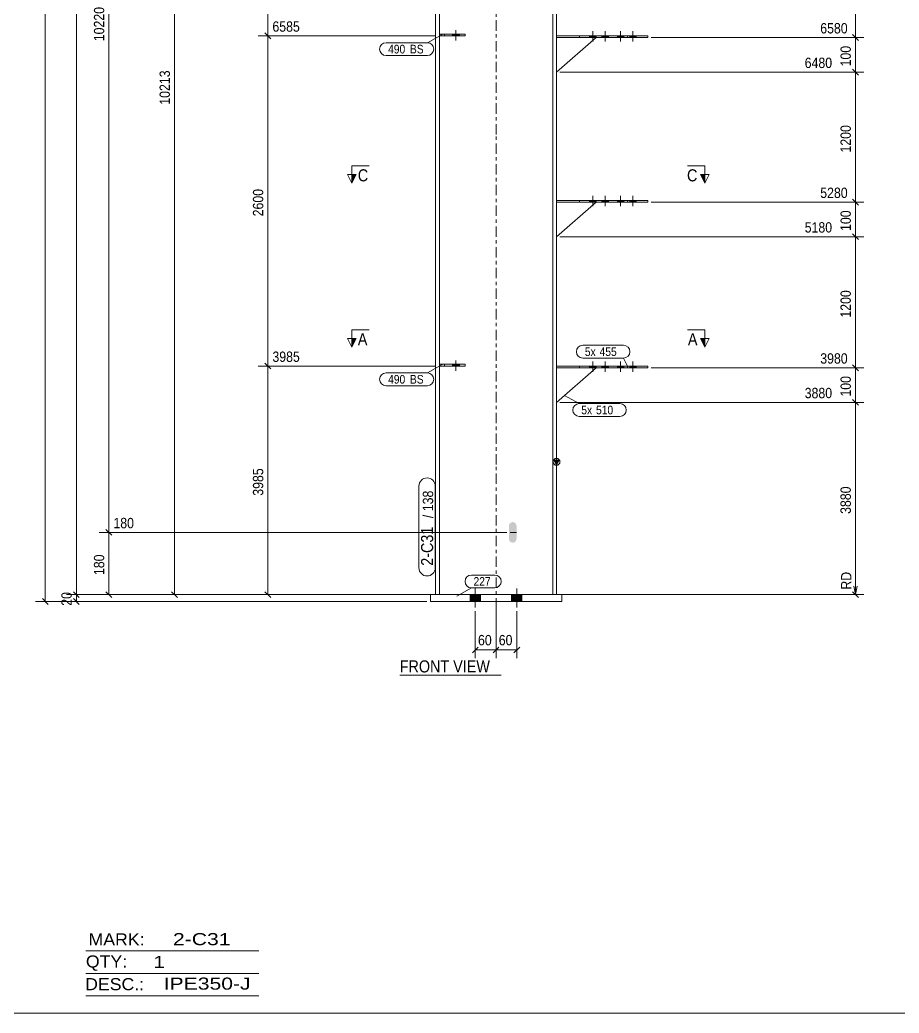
# Model space of a CAD drawing. Header units: millimetres. Extents: x 2 to 825, y 1 to 579.
# Drawn here: x 198.4 to 452.8, y 5 to 292.2 of the extents above; entities that cross this region are included whole.
import ezdxf

# ---------------------------------------------------------------- set-up
doc = ezdxf.new("R2010")
doc.units = ezdxf.units.MM
for name, pattern in [('XKITLINE00', [0]), ('XKITLINE01', [4, 1, -1, 1, -1]), ('XKITLINE02', [4, 2, -2]), ('XKITLINE03', [6, 3, -1, 1, -1])]:
    doc.linetypes.add(name, pattern=pattern)
for name, color, linetype, lineweight in [('Bolt', 3, 'Continuous', 0), ('Dimensions', 7, 'Continuous', 0), ('DrawingSheet', 5, 'Continuous', 0), ('OtherObjectType', 7, 'Continuous', 0), ('Part', 2, 'Continuous', 0), ('PartMark', 7, 'Continuous', 0), ('Section', 6, 'Continuous', 0)]:
    doc.layers.add(name, color=color, linetype=linetype, lineweight=lineweight)
doc.styles.add('ARIAL', font='ARIAL.TTF')
doc.styles.add('ARIAL_NARROW', font='ARIALN.TTF')

# ---------------------------------------------------------------- blocks, each defined once
blk = doc.blocks.new('*A12')
at = {"layer": 'Bolt'}
blk.add_hatch(color=3, dxfattribs=at).paths.add_polyline_path([(340.99, 141.01), (340.56, 141.11), (340.2, 141.38), (339.96, 141.79), (339.87, 142.26), (339.87, 145.76), (339.96, 146.24), (340.2, 146.65), (340.56, 146.92), (340.99, 147.01), (341.42, 146.92), (341.78, 146.65), (342.02, 146.24), (342.11, 145.76), (342.11, 142.26), (342.02, 141.79), (341.78, 141.38), (341.42, 141.11)], flags=17)
at = {"layer": 'Bolt', "color": 3, "linetype": 'XKITLINE00', "lineweight": 0}
blk.add_line((340.28, 144.01), (342.05, 144.01), dxfattribs=at)
blk = doc.blocks.new('*A14')
at = {"layer": 'Bolt'}
for points in [[(331.66, 126.01), (331.66, 124.01), (328.66, 124.01), (328.66, 126.01)], [(331.66, 126.01), (331.66, 124.01), (328.66, 124.01), (328.66, 126.01)], [(343.66, 126.01), (343.66, 124.01), (340.66, 124.01), (340.66, 126.01)], [(343.66, 126.01), (343.66, 124.01), (340.66, 124.01), (340.66, 126.01)]]:
    blk.add_hatch(color=3, dxfattribs=at).paths.add_polyline_path(points, flags=17)
at = {"layer": 'Bolt', "color": 3, "linetype": 'XKITLINE00', "lineweight": 0}
for p, q in [((330.16, 127.76), (330.16, 122.26)), ((330.16, 127.76), (330.16, 122.26)), ((342.16, 127.76), (342.16, 122.26)), ((342.16, 127.76), (342.16, 122.26)), ((328.66, 126.01), (328.66, 124.01)), ((328.66, 126.01), (328.66, 124.01)), ((331.66, 126.01), (331.66, 124.01)), ((331.66, 126.01), (331.66, 124.01)), ((340.66, 126.01), (340.66, 124.01)), ((340.66, 126.01), (340.66, 124.01)), ((343.66, 126.01), (343.66, 124.01)), ((343.66, 126.01), (343.66, 124.01))]:
    blk.add_line(p, q, dxfattribs=at)
blk = doc.blocks.new('*A15')
at = {"layer": 'Bolt', "color": 3, "linetype": 'XKITLINE02', "lineweight": 0}
for p, q in [((323.58, 192.11), (323.58, 192.61)), ((324.56, 190.76), (324.56, 193.76)), ((325.55, 192.11), (325.55, 192.61))]:
    blk.add_line(p, q, dxfattribs=at)
blk = doc.blocks.new('*A16')
at = {"layer": 'Bolt'}
blk.add_hatch(color=3, dxfattribs=at).paths.add_polyline_path([(323.58, 192.11), (323.58, 192.61), (325.55, 192.61), (325.55, 192.11)], flags=17)
at = {"layer": 'Bolt', "color": 3, "linetype": 'XKITLINE00', "lineweight": 0}
for p, q in [((323.58, 192.11), (323.58, 192.61)), ((324.56, 190.76), (324.56, 193.76)), ((325.55, 192.11), (325.55, 192.61))]:
    blk.add_line(p, q, dxfattribs=at)
blk = doc.blocks.new('*A17')
at = {"layer": 'Bolt'}
for points in [[(365.1, 192.11), (365.1, 191.61), (363.22, 191.61), (363.22, 192.11)], [(368.67, 192.11), (368.67, 191.61), (366.79, 191.61), (366.79, 192.11)], [(373.15, 192.11), (373.15, 191.61), (371.27, 191.61), (371.27, 192.11)], [(376.72, 192.11), (376.72, 191.61), (374.84, 191.61), (374.84, 192.11)]]:
    blk.add_hatch(color=3, dxfattribs=at).paths.add_polyline_path(points, flags=17)
at = {"layer": 'Bolt', "color": 3, "linetype": 'XKITLINE00', "lineweight": 0}
for p, q in [((364.16, 193.45), (364.16, 190.45)), ((367.73, 193.45), (367.73, 190.45)), ((372.21, 193.45), (372.21, 190.45)), ((375.78, 193.45), (375.78, 190.45)), ((363.22, 192.11), (363.22, 191.61)), ((365.1, 192.11), (365.1, 191.61)), ((366.79, 192.11), (366.79, 191.61)), ((368.67, 192.11), (368.67, 191.61)), ((371.27, 192.11), (371.27, 191.61)), ((373.15, 192.11), (373.15, 191.61)), ((374.84, 192.11), (374.84, 191.61)), ((376.72, 192.11), (376.72, 191.61))]:
    blk.add_line(p, q, dxfattribs=at)
blk = doc.blocks.new('*A18')
at = {"layer": 'Bolt'}
for points in [[(365.1, 240.01), (365.1, 239.51), (363.22, 239.51), (363.22, 240.01)], [(368.67, 240.01), (368.67, 239.51), (366.79, 239.51), (366.79, 240.01)], [(373.15, 240.01), (373.15, 239.51), (371.27, 239.51), (371.27, 240.01)], [(376.72, 240.01), (376.72, 239.51), (374.84, 239.51), (374.84, 240.01)]]:
    blk.add_hatch(color=3, dxfattribs=at).paths.add_polyline_path(points, flags=17)
at = {"layer": 'Bolt', "color": 3, "linetype": 'XKITLINE00', "lineweight": 0}
for p, q in [((364.16, 241.35), (364.16, 238.35)), ((367.73, 241.35), (367.73, 238.35)), ((372.21, 241.35), (372.21, 238.35)), ((375.78, 241.35), (375.78, 238.35)), ((363.22, 240.01), (363.22, 239.51)), ((365.1, 240.01), (365.1, 239.51)), ((366.79, 240.01), (366.79, 239.51)), ((368.67, 240.01), (368.67, 239.51)), ((371.27, 240.01), (371.27, 239.51)), ((373.15, 240.01), (373.15, 239.51)), ((374.84, 240.01), (374.84, 239.51)), ((376.72, 240.01), (376.72, 239.51))]:
    blk.add_line(p, q, dxfattribs=at)
blk = doc.blocks.new('*A19')
at = {"layer": 'Bolt'}
for points in [[(365.1, 287.59), (365.1, 287.09), (363.22, 287.09), (363.22, 287.59)], [(368.67, 287.59), (368.67, 287.09), (366.79, 287.09), (366.79, 287.59)], [(373.15, 287.59), (373.15, 287.09), (371.27, 287.09), (371.27, 287.59)], [(376.72, 287.59), (376.72, 287.09), (374.84, 287.09), (374.84, 287.59)]]:
    blk.add_hatch(color=3, dxfattribs=at).paths.add_polyline_path(points, flags=17)
at = {"layer": 'Bolt', "color": 3, "linetype": 'XKITLINE00', "lineweight": 0}
for p, q in [((363.22, 287.59), (363.22, 287.09)), ((364.16, 288.93), (364.16, 285.93)), ((365.1, 287.59), (365.1, 287.09)), ((366.79, 287.59), (366.79, 287.09)), ((367.73, 288.93), (367.73, 285.93)), ((368.67, 287.59), (368.67, 287.09)), ((371.27, 287.59), (371.27, 287.09)), ((372.21, 288.93), (372.21, 285.93)), ((373.15, 287.59), (373.15, 287.09)), ((374.84, 287.59), (374.84, 287.09)), ((375.78, 288.93), (375.78, 285.93)), ((376.72, 287.59), (376.72, 287.09))]:
    blk.add_line(p, q, dxfattribs=at)
blk = doc.blocks.new('*A22')
at = {"layer": 'Bolt', "color": 3, "linetype": 'XKITLINE02', "lineweight": 0}
for p, q in [((323.58, 287.59), (323.58, 288.09)), ((324.56, 286.24), (324.56, 289.24)), ((325.55, 287.59), (325.55, 288.09))]:
    blk.add_line(p, q, dxfattribs=at)
blk = doc.blocks.new('*A23')
at = {"layer": 'Bolt'}
blk.add_hatch(color=3, dxfattribs=at).paths.add_polyline_path([(323.58, 287.59), (323.58, 288.09), (325.55, 288.09), (325.55, 287.59)], flags=17)
at = {"layer": 'Bolt', "color": 3, "linetype": 'XKITLINE00', "lineweight": 0}
for p, q in [((323.58, 287.59), (323.58, 288.09)), ((324.56, 286.24), (324.56, 289.24)), ((325.55, 287.59), (325.55, 288.09))]:
    blk.add_line(p, q, dxfattribs=at)
blk = doc.blocks.new('*A28')
at = {"layer": 'Part'}
blk.add_hatch(color=2, dxfattribs=at).paths.add_polyline_path([(352.86, 164.92), (354.46, 164.92), (353.66, 163.52)], flags=17)
at = {"layer": 'Part', "color": 2, "linetype": 'XKITLINE00', "lineweight": 0}
for p, q in [((318.66, 306.89), (318.66, 259.09)), ((319.76, 306.89), (319.76, 259.09)), ((352.56, 259.09), (352.56, 306.89)), ((353.66, 259.09), (353.66, 306.89)), ((318.66, 258.99), (318.66, 211.51)), ((319.76, 258.99), (319.76, 211.51)), ((352.56, 211.51), (352.56, 258.99)), ((353.66, 211.51), (353.66, 258.99)), ((318.66, 211.41), (318.66, 163.61)), ((319.76, 211.41), (319.76, 163.61)), ((352.56, 163.61), (352.56, 211.41)), ((353.66, 163.61), (353.66, 211.41)), ((353.66, 163.52), (352.86, 164.92)), ((352.86, 164.92), (354.46, 164.92)), ((354.46, 164.92), (353.66, 163.52)), ((318.66, 163.51), (318.66, 126.01)), ((319.76, 163.51), (319.76, 126.01)), ((352.56, 126.01), (352.56, 163.51)), ((353.66, 126.01), (353.66, 163.51))]:
    blk.add_line(p, q, dxfattribs=at)
at = {"layer": 'Part', "color": 7, "linetype": 'XKITLINE03', "lineweight": 0}
for p, q in [((336.16, 259.09), (336.16, 306.89)), ((336.16, 211.51), (336.16, 258.99)), ((336.16, 163.61), (336.16, 211.41)), ((336.16, 116.01), (336.16, 163.51))]:
    blk.add_line(p, q, dxfattribs=at)
at = {"layer": 'Part', "color": 7, "linetype": 'XKITLINE01', "lineweight": 0}
blk.add_line((318.66, 126.01), (353.66, 126.01), dxfattribs=at)
at = {"layer": 'Part', "color": 2, "linetype": 'XKITLINE00', "lineweight": 0}
blk.add_circle((353.66, 164.42), 1, dxfattribs=at)
blk = doc.blocks.new('*A34')
at = {"layer": 'Part', "color": 2, "linetype": 'XKITLINE00', "lineweight": 0}
for p, q in [((355.16, 126.01), (317.16, 126.01)), ((317.16, 126.01), (317.16, 124.01)), ((355.16, 124.01), (317.16, 124.01)), ((355.16, 126.01), (355.16, 124.01))]:
    blk.add_line(p, q, dxfattribs=at)
blk = doc.blocks.new('*A36')
at = {"layer": 'Part', "color": 7, "linetype": 'XKITLINE01', "lineweight": 0}
for p, q in [((327.26, 192.61), (319.76, 192.61)), ((319.76, 192.61), (319.76, 192.11)), ((321.26, 192.11), (321.26, 192.61)), ((327.26, 192.11), (327.26, 192.61)), ((319.76, 192.11), (327.26, 192.11))]:
    blk.add_line(p, q, dxfattribs=at)
blk = doc.blocks.new('*A37')
at = {"layer": 'Part', "color": 2, "linetype": 'XKITLINE00', "lineweight": 0}
for p, q in [((319.76, 192.61), (327.26, 192.61)), ((327.26, 192.61), (327.26, 192.11)), ((327.26, 192.11), (319.76, 192.11))]:
    blk.add_line(p, q, dxfattribs=at)
at = {"layer": 'Part', "color": 7, "linetype": 'XKITLINE01', "lineweight": 0}
for p, q in [((319.76, 192.11), (319.76, 192.61)), ((321.26, 192.11), (321.26, 192.61))]:
    blk.add_line(p, q, dxfattribs=at)
blk = doc.blocks.new('*A38')
at = {"layer": 'Part', "color": 2, "linetype": 'XKITLINE00', "lineweight": 0}
blk.add_line((353.66, 181.61), (365.08, 191.61), dxfattribs=at)
at = {"layer": 'Part', "color": 7, "linetype": 'XKITLINE01', "lineweight": 0}
for p, q in [((353.66, 191.61), (353.66, 181.61)), ((365.08, 191.61), (353.66, 191.61))]:
    blk.add_line(p, q, dxfattribs=at)
blk = doc.blocks.new('*A39')
at = {"layer": 'Part', "color": 2, "linetype": 'XKITLINE00', "lineweight": 0}
for p, q in [((380.03, 192.11), (353.66, 192.11)), ((380.03, 191.61), (353.66, 191.61)), ((360.29, 191.61), (360.29, 192.11)), ((374.22, 191.61), (374.22, 192.11)), ((380.03, 191.61), (380.03, 192.11))]:
    blk.add_line(p, q, dxfattribs=at)
at = {"layer": 'Part', "color": 7, "linetype": 'XKITLINE01', "lineweight": 0}
for p, q in [((353.66, 192.11), (353.66, 191.61)), ((353.66, 191.61), (353.66, 192.11)), ((363.36, 191.61), (363.36, 192.11))]:
    blk.add_line(p, q, dxfattribs=at)
blk = doc.blocks.new('*A40')
at = {"layer": 'Part', "color": 2, "linetype": 'XKITLINE00', "lineweight": 0}
blk.add_line((353.66, 229.51), (365.08, 239.51), dxfattribs=at)
at = {"layer": 'Part', "color": 7, "linetype": 'XKITLINE01', "lineweight": 0}
for p, q in [((353.66, 239.51), (353.66, 229.51)), ((365.08, 239.51), (353.66, 239.51))]:
    blk.add_line(p, q, dxfattribs=at)
blk = doc.blocks.new('*A41')
at = {"layer": 'Part', "color": 2, "linetype": 'XKITLINE00', "lineweight": 0}
for p, q in [((380.03, 240.01), (353.66, 240.01)), ((380.03, 239.51), (353.66, 239.51)), ((360.29, 239.51), (360.29, 240.01)), ((374.22, 239.51), (374.22, 240.01)), ((380.03, 239.51), (380.03, 240.01))]:
    blk.add_line(p, q, dxfattribs=at)
at = {"layer": 'Part', "color": 7, "linetype": 'XKITLINE01', "lineweight": 0}
for p, q in [((353.66, 240.01), (353.66, 239.51)), ((353.66, 239.51), (353.66, 240.01)), ((363.36, 239.51), (363.36, 240.01))]:
    blk.add_line(p, q, dxfattribs=at)
blk = doc.blocks.new('*A42')
at = {"layer": 'Part', "color": 2, "linetype": 'XKITLINE00', "lineweight": 0}
blk.add_line((353.66, 277.09), (365.08, 287.09), dxfattribs=at)
at = {"layer": 'Part', "color": 7, "linetype": 'XKITLINE01', "lineweight": 0}
for p, q in [((353.66, 287.09), (353.66, 277.09)), ((365.08, 287.09), (353.66, 287.09))]:
    blk.add_line(p, q, dxfattribs=at)
blk = doc.blocks.new('*A43')
at = {"layer": 'Part', "color": 2, "linetype": 'XKITLINE00', "lineweight": 0}
for p, q in [((380.03, 287.59), (353.66, 287.59)), ((360.29, 287.09), (360.29, 287.59)), ((374.22, 287.09), (374.22, 287.59)), ((380.03, 287.09), (380.03, 287.59)), ((380.03, 287.09), (353.66, 287.09))]:
    blk.add_line(p, q, dxfattribs=at)
at = {"layer": 'Part', "color": 7, "linetype": 'XKITLINE01', "lineweight": 0}
for p, q in [((353.66, 287.59), (353.66, 287.09)), ((353.66, 287.09), (353.66, 287.59)), ((363.36, 287.09), (363.36, 287.59))]:
    blk.add_line(p, q, dxfattribs=at)
blk = doc.blocks.new('*A48')
at = {"layer": 'Part', "color": 7, "linetype": 'XKITLINE01', "lineweight": 0}
for p, q in [((327.26, 288.09), (319.76, 288.09)), ((319.76, 288.09), (319.76, 287.59)), ((319.76, 287.59), (327.26, 287.59)), ((321.26, 287.59), (321.26, 288.09)), ((327.26, 287.59), (327.26, 288.09))]:
    blk.add_line(p, q, dxfattribs=at)
blk = doc.blocks.new('*A49')
at = {"layer": 'Part', "color": 2, "linetype": 'XKITLINE00', "lineweight": 0}
for p, q in [((319.76, 288.09), (327.26, 288.09)), ((327.26, 287.59), (319.76, 287.59)), ((327.26, 288.09), (327.26, 287.59))]:
    blk.add_line(p, q, dxfattribs=at)
at = {"layer": 'Part', "color": 7, "linetype": 'XKITLINE01', "lineweight": 0}
for p, q in [((319.76, 287.59), (319.76, 288.09)), ((321.26, 287.59), (321.26, 288.09))]:
    blk.add_line(p, q, dxfattribs=at)
blk = doc.blocks.new('*A153')
at = {"layer": 'DrawingSheet', "color": 5, "linetype": 'XKITLINE00', "lineweight": 0}
blk.add_line((5, 5), (825, 5), dxfattribs=at)
blk = doc.blocks.new('*A157')
at = {"layer": 'OtherObjectType', "color": 6, "linetype": 'XKITLINE00', "lineweight": 0}
for p, q in [((217.5, 23), (267.5, 23)), ((217.5, 16.5), (267.5, 16.5)), ((217.5, 10), (267.5, 10))]:
    blk.add_line(p, q, dxfattribs=at)
at = {"layer": 'OtherObjectType', "color": 6, "style": 'ARIAL_NARROW'}
for s, width, p in [('MARK:', 1.275, (218.27, 24.58)), ('2-C31', 1.525501, (242.69, 24.65)), ('QTY:', 1.275, (217.5, 18.19)), ('1', 1.525501, (236.99, 18.05)), ('DESC.:', 1.275, (217.29, 11.63)), ('IPE350-J', 1.525501, (240, 11.79))]:
    blk.add_text(s, height=3.5, dxfattribs=dict(at, width=width)).set_placement(p)
blk = doc.blocks.new('*A161')
at = {"layer": 'Dimensions', "color": 7, "linetype": 'XKITLINE00', "lineweight": 0}
for p, q in [((205.74, 124.01), (205.74, 501.77)), ((316.16, 124.01), (202.89, 124.01)), ((204.9, 124.86), (206.59, 123.17))]:
    blk.add_line(p, q, dxfattribs=at)
at = {"layer": 'Dimensions', "color": 3}
blk.add_point((205.74, 124.01), dxfattribs=at)
blk = doc.blocks.new('*A162')
at = {"layer": 'Dimensions', "color": 7, "linetype": 'XKITLINE00', "lineweight": 0}
for p, q in [((213.9, 126.86), (215.59, 125.17)), ((317.66, 126.01), (211.89, 126.01)), ((316.16, 124.01), (211.89, 124.01)), ((213.9, 124.86), (215.59, 123.17)), ((214.74, 124.01), (214.74, 126.01))]:
    blk.add_line(p, q, dxfattribs=at)
at = {"layer": 'Dimensions', "color": 3}
for p in [(214.74, 126.01), (214.74, 124.01)]:
    blk.add_point(p, dxfattribs=at)
at = {"layer": 'Dimensions', "color": 3, "style": 'ARIAL', "width": 0.85}
blk.add_text('20', height=3, rotation=90.0002, dxfattribs=at).set_placement((213.39, 122.79))
blk = doc.blocks.new('*A163')
at = {"layer": 'Dimensions', "color": 7, "linetype": 'XKITLINE00', "lineweight": 0}
for p, q in [((336.16, 125.01), (336.16, 107.61)), ((330.16, 121.26), (330.16, 107.61)), ((331.01, 110.86), (329.31, 109.17)), ((330.16, 110.01), (336.16, 110.01)), ((337.01, 110.86), (335.31, 109.17))]:
    blk.add_line(p, q, dxfattribs=at)
at = {"layer": 'Dimensions', "color": 3}
for p in [(330.16, 110.01), (336.16, 110.01)]:
    blk.add_point(p, dxfattribs=at)
at = {"layer": 'Dimensions', "color": 3, "style": 'ARIAL', "width": 0.85}
blk.add_text('60', height=3, dxfattribs=at).set_placement((330.94, 111.36))
blk = doc.blocks.new('*A164')
at = {"layer": 'Dimensions', "color": 7, "linetype": 'XKITLINE00', "lineweight": 0}
for p, q in [((336.16, 125.01), (336.16, 107.61)), ((342.16, 121.26), (342.16, 107.61)), ((337.01, 110.86), (335.31, 109.17)), ((336.16, 110.01), (342.16, 110.01)), ((343.01, 110.86), (341.31, 109.17))]:
    blk.add_line(p, q, dxfattribs=at)
at = {"layer": 'Dimensions', "color": 3}
for p in [(336.16, 110.01), (342.16, 110.01)]:
    blk.add_point(p, dxfattribs=at)
at = {"layer": 'Dimensions', "color": 3, "style": 'ARIAL', "width": 0.85}
blk.add_text('60', height=3, dxfattribs=at).set_placement((336.94, 111.36))
blk = doc.blocks.new('*A167')
at = {"layer": 'OtherObjectType', "color": 7, "linetype": 'XKITLINE00', "lineweight": 0}
blk.add_line((308.3, 102.76), (337.6, 102.76), dxfattribs=at)
at = {"layer": 'OtherObjectType', "color": 7, "style": 'ARIAL', "width": 0.85}
blk.add_text('FRONT VIEW', height=3.5, dxfattribs=at).set_placement((308.3, 103.51))
blk = doc.blocks.new('*A168')
at = {"layer": 'Dimensions', "color": 7, "linetype": 'XKITLINE00', "lineweight": 0}
for p, q in [((214.74, 126.01), (214.74, 489.8)), ((213.9, 126.86), (215.59, 125.17)), ((317.66, 126.01), (211.89, 126.01))]:
    blk.add_line(p, q, dxfattribs=at)
at = {"layer": 'Dimensions', "color": 3}
blk.add_point((214.74, 126.01), dxfattribs=at)
blk = doc.blocks.new('*A172')
at = {"layer": 'Dimensions', "color": 7, "linetype": 'XKITLINE00', "lineweight": 0}
for p, q in [((354.66, 181.61), (442.56, 181.61)), ((439.31, 182.46), (441.01, 180.77)), ((440.16, 126.01), (440.16, 181.61)), ((440.16, 133.24), (440.16, 126.01)), ((439.31, 126.86), (441.01, 125.17)), ((439.66, 128.51), (440.16, 126.01)), ((440.66, 128.51), (440.16, 126.01)), ((354.66, 126.01), (442.56, 126.01)), ((354.66, 126.01), (442.56, 126.01))]:
    blk.add_line(p, q, dxfattribs=at)
at = {"layer": 'Dimensions', "color": 3}
for p in [(440.16, 181.61), (440.16, 126.01)]:
    blk.add_point(p, dxfattribs=at)
at = {"layer": 'Dimensions', "color": 7}
blk.add_point((440.16, 126.01), dxfattribs=at)
at = {"layer": 'Dimensions', "color": 3, "style": 'ARIAL', "width": 0.85}
blk.add_text('3880', height=3, dxfattribs=at).set_placement((425.46, 182.81))
for s, p in [('3880', (438.81, 149.36)), ('RD', (438.96, 127.46))]:
    blk.add_text(s, height=3, rotation=90.0002, dxfattribs=at).set_placement(p)
blk = doc.blocks.new('*A173')
at = {"layer": 'Dimensions', "color": 7, "linetype": 'XKITLINE00', "lineweight": 0}
for p, q in [((439.31, 192.46), (441.01, 190.77)), ((381.03, 191.61), (442.56, 191.61)), ((440.16, 181.61), (440.16, 191.61)), ((354.66, 181.61), (442.56, 181.61)), ((439.31, 182.46), (441.01, 180.77))]:
    blk.add_line(p, q, dxfattribs=at)
at = {"layer": 'Dimensions', "color": 3}
for p in [(440.16, 191.61), (440.16, 181.61)]:
    blk.add_point(p, dxfattribs=at)
at = {"layer": 'Dimensions', "color": 3, "style": 'ARIAL', "width": 0.85}
blk.add_text('3980', height=3, dxfattribs=at).set_placement((429.96, 192.81))
blk.add_text('100', height=3, rotation=90.0002, dxfattribs=at).set_placement((438.81, 183.28))
blk = doc.blocks.new('*A174')
at = {"layer": 'Dimensions', "color": 7, "linetype": 'XKITLINE00', "lineweight": 0}
for p, q in [((439.31, 230.36), (441.01, 228.67)), ((354.66, 229.51), (442.56, 229.51)), ((440.16, 191.61), (440.16, 229.51)), ((439.31, 192.46), (441.01, 190.77)), ((381.03, 191.61), (442.56, 191.61))]:
    blk.add_line(p, q, dxfattribs=at)
at = {"layer": 'Dimensions', "color": 3}
for p in [(440.16, 229.51), (440.16, 191.61)]:
    blk.add_point(p, dxfattribs=at)
at = {"layer": 'Dimensions', "color": 3, "style": 'ARIAL', "width": 0.85}
blk.add_text('5180', height=3, dxfattribs=at).set_placement((425.46, 230.71))
blk.add_text('1200', height=3, rotation=90.0002, dxfattribs=at).set_placement((438.81, 206.11))
blk = doc.blocks.new('*A175')
at = {"layer": 'Dimensions', "color": 7, "linetype": 'XKITLINE00', "lineweight": 0}
for p, q in [((381.03, 239.51), (442.56, 239.51)), ((439.31, 240.36), (441.01, 238.67)), ((440.16, 229.51), (440.16, 239.51)), ((439.31, 230.36), (441.01, 228.67)), ((354.66, 229.51), (442.56, 229.51))]:
    blk.add_line(p, q, dxfattribs=at)
at = {"layer": 'Dimensions', "color": 3}
for p in [(440.16, 239.51), (440.16, 229.51)]:
    blk.add_point(p, dxfattribs=at)
at = {"layer": 'Dimensions', "color": 3, "style": 'ARIAL', "width": 0.85}
blk.add_text('5280', height=3, dxfattribs=at).set_placement((429.96, 240.71))
blk.add_text('100', height=3, rotation=90.0002, dxfattribs=at).set_placement((438.81, 231.18))
blk = doc.blocks.new('*A176')
at = {"layer": 'Dimensions', "color": 7, "linetype": 'XKITLINE00', "lineweight": 0}
for p, q in [((354.66, 277.09), (442.56, 277.09)), ((439.31, 277.94), (441.01, 276.25)), ((440.16, 239.51), (440.16, 277.09)), ((381.03, 239.51), (442.56, 239.51)), ((439.31, 240.36), (441.01, 238.67))]:
    blk.add_line(p, q, dxfattribs=at)
at = {"layer": 'Dimensions', "color": 3}
for p in [(440.16, 277.09), (440.16, 239.51)]:
    blk.add_point(p, dxfattribs=at)
at = {"layer": 'Dimensions', "color": 3, "style": 'ARIAL', "width": 0.85}
blk.add_text('6480', height=3, dxfattribs=at).set_placement((425.46, 278.29))
blk.add_text('1200', height=3, rotation=90.0002, dxfattribs=at).set_placement((438.81, 253.85))
blk = doc.blocks.new('*A177')
at = {"layer": 'Dimensions', "color": 7, "linetype": 'XKITLINE00', "lineweight": 0}
for p, q in [((439.31, 287.94), (441.01, 286.25)), ((381.03, 287.09), (442.56, 287.09)), ((440.16, 277.09), (440.16, 287.09)), ((354.66, 277.09), (442.56, 277.09)), ((439.31, 277.94), (441.01, 276.25))]:
    blk.add_line(p, q, dxfattribs=at)
at = {"layer": 'Dimensions', "color": 3}
for p in [(440.16, 287.09), (440.16, 277.09)]:
    blk.add_point(p, dxfattribs=at)
at = {"layer": 'Dimensions', "color": 3, "style": 'ARIAL', "width": 0.85}
blk.add_text('6580', height=3, dxfattribs=at).set_placement((429.96, 288.29))
blk.add_text('100', height=3, rotation=90.0002, dxfattribs=at).set_placement((438.81, 278.76))
blk = doc.blocks.new('*A178')
at = {"layer": 'Dimensions', "color": 7, "linetype": 'XKITLINE00', "lineweight": 0}
for p, q in [((354.66, 324.99), (442.56, 324.99)), ((439.31, 325.84), (441.01, 324.15)), ((440.16, 287.09), (440.16, 324.99)), ((439.31, 287.94), (441.01, 286.25)), ((381.03, 287.09), (442.56, 287.09))]:
    blk.add_line(p, q, dxfattribs=at)
at = {"layer": 'Dimensions', "color": 3}
for p in [(440.16, 324.99), (440.16, 287.09)]:
    blk.add_point(p, dxfattribs=at)
at = {"layer": 'Dimensions', "color": 3, "style": 'ARIAL', "width": 0.85}
blk.add_text('7780', height=3, dxfattribs=at).set_placement((425.46, 326.19))
blk.add_text('1200', height=3, rotation=90.0002, dxfattribs=at).set_placement((438.81, 301.59))
blk = doc.blocks.new('*A206')
at = {"layer": 'PartMark', "color": 7, "linetype": 'XKITLINE00', "lineweight": 0}
for p, q in [((329.04, 131.68), (335.8, 131.68)), ((324.79, 125.58), (329.04, 127.98)), ((329.04, 127.98), (335.8, 127.98))]:
    blk.add_line(p, q, dxfattribs=at)
for centre, start, end in [((329.04, 129.83), 90, 270), ((335.8, 129.83), 270, 90)]:
    blk.add_arc(centre, 1.85, start, end, dxfattribs=at)
at = {"layer": 'PartMark', "color": 3, "style": 'ARIAL', "width": 0.85}
blk.add_text('227', height=2.5, dxfattribs=at).set_placement((329.64, 128.58))
blk = doc.blocks.new('*A211')
at = {"layer": 'PartMark', "color": 7, "linetype": 'XKITLINE00', "lineweight": 0}
for p, q in [((313.86, 133.76), (313.86, 157.41)), ((318.56, 133.76), (318.56, 157.41))]:
    blk.add_line(p, q, dxfattribs=at)
for centre, start, end in [((316.21, 157.41), 0, 180), ((316.21, 133.76), 180, 0)]:
    blk.add_arc(centre, 2.35, start, end, dxfattribs=at)
at = {"layer": 'PartMark', "color": 3, "style": 'ARIAL', "width": 0.85}
for s, p in [('138', (317.96, 150.14)), ('/', (317.96, 148.13))]:
    blk.add_text(s, height=3, rotation=90.0002, dxfattribs=at).set_placement(p)
at = {"layer": 'PartMark', "color": 1, "style": 'ARIAL', "width": 0.85}
blk.add_text('2-C31', height=3.5, rotation=90.0002, dxfattribs=at).set_placement((317.96, 134.36))
blk = doc.blocks.new('*A212')
at = {"layer": 'PartMark', "color": 7, "linetype": 'XKITLINE00', "lineweight": 0}
for p, q in [((361.25, 198.11), (373.03, 198.11)), ((361.25, 194.41), (373.03, 194.41)), ((374.22, 192.11), (373.03, 194.41))]:
    blk.add_line(p, q, dxfattribs=at)
for centre, start, end in [((361.25, 196.26), 90, 270), ((373.03, 196.26), 270, 90)]:
    blk.add_arc(centre, 1.85, start, end, dxfattribs=at)
at = {"layer": 'PartMark', "color": 3, "style": 'ARIAL', "width": 0.85}
for s, p in [('5x', (361.85, 195.01)), ('455', (366.12, 195.01))]:
    blk.add_text(s, height=2.5, dxfattribs=at).set_placement(p)
blk = doc.blocks.new('*A213')
at = {"layer": 'PartMark', "color": 7, "linetype": 'XKITLINE00', "lineweight": 0}
for p, q in [((355.98, 183.64), (360.22, 181.25)), ((360.22, 181.25), (372, 181.25)), ((360.22, 177.55), (372, 177.55))]:
    blk.add_line(p, q, dxfattribs=at)
for centre, start, end in [((360.22, 179.4), 90, 270), ((372, 179.4), 270, 90)]:
    blk.add_arc(centre, 1.85, start, end, dxfattribs=at)
at = {"layer": 'PartMark', "color": 3, "style": 'ARIAL', "width": 0.85}
for s, p in [('5x', (360.82, 178.15)), ('510', (365.09, 178.15))]:
    blk.add_text(s, height=2.5, dxfattribs=at).set_placement(p)
blk = doc.blocks.new('*A216')
at = {"layer": 'PartMark', "color": 7, "linetype": 'XKITLINE00', "lineweight": 0}
for p, q in [((320.54, 288.01), (316.3, 285.61)), ((304.33, 285.61), (316.3, 285.61)), ((304.33, 281.91), (316.3, 281.91))]:
    blk.add_line(p, q, dxfattribs=at)
for centre, start, end in [((304.33, 283.76), 90, 270), ((316.3, 283.76), 270, 90)]:
    blk.add_arc(centre, 1.85, start, end, dxfattribs=at)
at = {"layer": 'PartMark', "color": 3, "style": 'ARIAL', "width": 0.85}
for s, p in [('490', (304.93, 282.51)), ('BS', (311.25, 282.51))]:
    blk.add_text(s, height=2.5, dxfattribs=at).set_placement(p)
blk = doc.blocks.new('*A217')
at = {"layer": 'PartMark', "color": 7, "linetype": 'XKITLINE00', "lineweight": 0}
for p, q in [((320.54, 192.53), (316.3, 190.13)), ((304.33, 190.13), (316.3, 190.13)), ((304.33, 186.43), (316.3, 186.43))]:
    blk.add_line(p, q, dxfattribs=at)
for centre, start, end in [((304.33, 188.28), 90, 270), ((316.3, 188.28), 270, 90)]:
    blk.add_arc(centre, 1.85, start, end, dxfattribs=at)
at = {"layer": 'PartMark', "color": 3, "style": 'ARIAL', "width": 0.85}
for s, p in [('490', (304.93, 187.03)), ('BS', (311.25, 187.03))]:
    blk.add_text(s, height=2.5, dxfattribs=at).set_placement(p)
blk = doc.blocks.new('*A218')
at = {"layer": 'Section'}
for points in [[(295.67, 200.11), (294.42, 197.61), (294.42, 200.11)], [(396.53, 200.11), (396.53, 197.61), (395.28, 200.11)]]:
    blk.add_hatch(color=3, dxfattribs=at).paths.add_polyline_path(points, flags=17)
at = {"layer": 'Section', "color": 1, "linetype": 'XKITLINE00', "lineweight": 0}
for p, q in [((294.42, 202.61), (299.42, 202.61)), ((294.42, 202.61), (294.42, 197.61)), ((396.53, 202.61), (391.53, 202.61)), ((396.53, 202.61), (396.53, 197.61))]:
    blk.add_line(p, q, dxfattribs=at)
at = {"layer": 'Section', "color": 3, "linetype": 'XKITLINE00', "lineweight": 0}
for p, q in [((294.42, 197.61), (293.17, 200.11)), ((295.67, 200.11), (293.17, 200.11)), ((294.42, 197.61), (295.67, 200.11)), ((395.28, 200.11), (397.78, 200.11)), ((396.53, 197.61), (395.28, 200.11)), ((397.78, 200.11), (396.53, 197.61))]:
    blk.add_line(p, q, dxfattribs=at)
at = {"layer": 'Section', "color": 7, "style": 'ARIAL', "width": 0.85}
for p in [(296.17, 198.11), (391.66, 198.11)]:
    blk.add_text('A', height=3.5, dxfattribs=at).set_placement(p)
blk = doc.blocks.new('*A220')
at = {"layer": 'Section'}
for points in [[(295.67, 247.51), (294.42, 245.01), (294.42, 247.51)], [(396.53, 247.51), (396.53, 245.01), (395.28, 247.51)]]:
    blk.add_hatch(color=3, dxfattribs=at).paths.add_polyline_path(points, flags=17)
at = {"layer": 'Section', "color": 1, "linetype": 'XKITLINE00', "lineweight": 0}
for p, q in [((294.42, 250.01), (299.42, 250.01)), ((294.42, 250.01), (294.42, 245.01)), ((396.53, 250.01), (391.53, 250.01)), ((396.53, 250.01), (396.53, 245.01))]:
    blk.add_line(p, q, dxfattribs=at)
at = {"layer": 'Section', "color": 3, "linetype": 'XKITLINE00', "lineweight": 0}
for p, q in [((294.42, 245.01), (293.17, 247.51)), ((295.67, 247.51), (293.17, 247.51)), ((294.42, 245.01), (295.67, 247.51)), ((395.28, 247.51), (397.78, 247.51)), ((396.53, 245.01), (395.28, 247.51)), ((397.78, 247.51), (396.53, 245.01))]:
    blk.add_line(p, q, dxfattribs=at)
at = {"layer": 'Section', "color": 7, "style": 'ARIAL', "width": 0.85}
for p in [(296.17, 245.51), (391.41, 245.51)]:
    blk.add_text('C', height=3.5, dxfattribs=at).set_placement(p)
blk = doc.blocks.new('*A223')
at = {"layer": 'Dimensions', "color": 7, "linetype": 'XKITLINE00', "lineweight": 0}
for p, q in [((224.16, 144.01), (224.16, 439.19)), ((339.28, 144.01), (221.31, 144.01)), ((223.31, 144.86), (225.01, 143.17))]:
    blk.add_line(p, q, dxfattribs=at)
at = {"layer": 'Dimensions', "color": 3}
blk.add_point((224.16, 144.01), dxfattribs=at)
at = {"layer": 'Dimensions', "color": 3, "style": 'ARIAL', "width": 0.85}
blk.add_text('10220', height=3, rotation=90.0002, dxfattribs=at).set_placement((222.81, 286.04))
blk = doc.blocks.new('*A224')
at = {"layer": 'Dimensions', "color": 7, "linetype": 'XKITLINE00', "lineweight": 0}
for p, q in [((339.28, 144.01), (221.31, 144.01)), ((223.31, 144.86), (225.01, 143.17)), ((224.16, 126.01), (224.16, 144.01)), ((223.31, 126.86), (225.01, 125.17)), ((317.66, 126.01), (221.31, 126.01))]:
    blk.add_line(p, q, dxfattribs=at)
at = {"layer": 'Dimensions', "color": 3}
for p in [(224.16, 144.01), (224.16, 126.01)]:
    blk.add_point(p, dxfattribs=at)
at = {"layer": 'Dimensions', "color": 3, "style": 'ARIAL', "width": 0.85}
blk.add_text('180', height=3, dxfattribs=at).set_placement((225.46, 145.21))
blk.add_text('180', height=3, rotation=90.0002, dxfattribs=at).set_placement((222.81, 131.68))
blk = doc.blocks.new('*A225')
at = {"layer": 'Dimensions', "color": 7, "linetype": 'XKITLINE00', "lineweight": 0}
for p, q in [((243.16, 126.01), (243.16, 420.47)), ((242.31, 126.86), (244.01, 125.17)), ((317.66, 126.01), (240.31, 126.01))]:
    blk.add_line(p, q, dxfattribs=at)
at = {"layer": 'Dimensions', "color": 3}
blk.add_point((243.16, 126.01), dxfattribs=at)
at = {"layer": 'Dimensions', "color": 3, "style": 'ARIAL', "width": 0.85}
blk.add_text('10213', height=3, rotation=90.0002, dxfattribs=at).set_placement((241.81, 267.68))
blk = doc.blocks.new('*A226')
at = {"layer": 'Dimensions', "color": 7, "linetype": 'XKITLINE00', "lineweight": 0}
for p, q in [((269.31, 192.96), (271.01, 191.27)), ((318.76, 192.11), (267.31, 192.11)), ((270.16, 126.01), (270.16, 192.11)), ((269.31, 126.86), (271.01, 125.17)), ((317.66, 126.01), (267.31, 126.01))]:
    blk.add_line(p, q, dxfattribs=at)
at = {"layer": 'Dimensions', "color": 3}
for p in [(270.16, 192.11), (270.16, 126.01)]:
    blk.add_point(p, dxfattribs=at)
at = {"layer": 'Dimensions', "color": 3, "style": 'ARIAL', "width": 0.85}
blk.add_text('3985', height=3, dxfattribs=at).set_placement((271.46, 193.31))
blk.add_text('3985', height=3, rotation=90.0002, dxfattribs=at).set_placement((268.81, 154.61))
blk = doc.blocks.new('*A227')
at = {"layer": 'Dimensions', "color": 7, "linetype": 'XKITLINE00', "lineweight": 0}
for p, q in [((318.76, 287.59), (267.31, 287.59)), ((269.31, 288.44), (271.01, 286.75)), ((270.16, 192.11), (270.16, 287.59)), ((269.31, 192.96), (271.01, 191.27)), ((318.76, 192.11), (267.31, 192.11))]:
    blk.add_line(p, q, dxfattribs=at)
at = {"layer": 'Dimensions', "color": 3}
for p in [(270.16, 287.59), (270.16, 192.11)]:
    blk.add_point(p, dxfattribs=at)
at = {"layer": 'Dimensions', "color": 3, "style": 'ARIAL', "width": 0.85}
blk.add_text('6585', height=3, dxfattribs=at).set_placement((271.46, 288.79))
blk.add_text('2600', height=3, rotation=90.0002, dxfattribs=at).set_placement((268.81, 235.4))
blk = doc.blocks.new('*A228')
at = {"layer": 'Dimensions', "color": 7, "linetype": 'XKITLINE00', "lineweight": 0}
for p, q in [((318.76, 383.07), (267.31, 383.07)), ((269.31, 383.92), (271.01, 382.23)), ((270.16, 287.59), (270.16, 383.07)), ((318.76, 287.59), (267.31, 287.59)), ((269.31, 288.44), (271.01, 286.75))]:
    blk.add_line(p, q, dxfattribs=at)
at = {"layer": 'Dimensions', "color": 3}
for p in [(270.16, 383.07), (270.16, 287.59)]:
    blk.add_point(p, dxfattribs=at)
at = {"layer": 'Dimensions', "color": 3, "style": 'ARIAL', "width": 0.85}
blk.add_text('9185', height=3, dxfattribs=at).set_placement((271.46, 384.27))
blk.add_text('2600', height=3, rotation=90.0002, dxfattribs=at).set_placement((268.81, 330.88))

msp = doc.modelspace()

# ---------------------------------------------------------------- block references
at = {"lineweight": 0}
for name in ['*A153', '*A161', '*A168', '*A223', '*A12', '*A225', '*A228', '*A178', '*A227', '*A177', '*A216', '*A48', '*A49', '*A22', '*A23', '*A43', '*A19', '*A42', '*A176', '*A220', '*A175', '*A18', '*A41', '*A40', '*A174', '*A218', '*A226', '*A173', '*A212', '*A217', '*A36', '*A37', '*A15', '*A16', '*A17', '*A39', '*A38', '*A172', '*A213', '*A211', '*A224', '*A206', '*A162', '*A14', '*A34', '*A163', '*A164', '*A167', '*A157']:
    msp.add_blockref(name, (0, 0), dxfattribs=at)
at = {"layer": 'Part', "lineweight": 0}
msp.add_blockref('*A28', (0, 0), dxfattribs=at)

doc.saveas('drawing.dxf')
